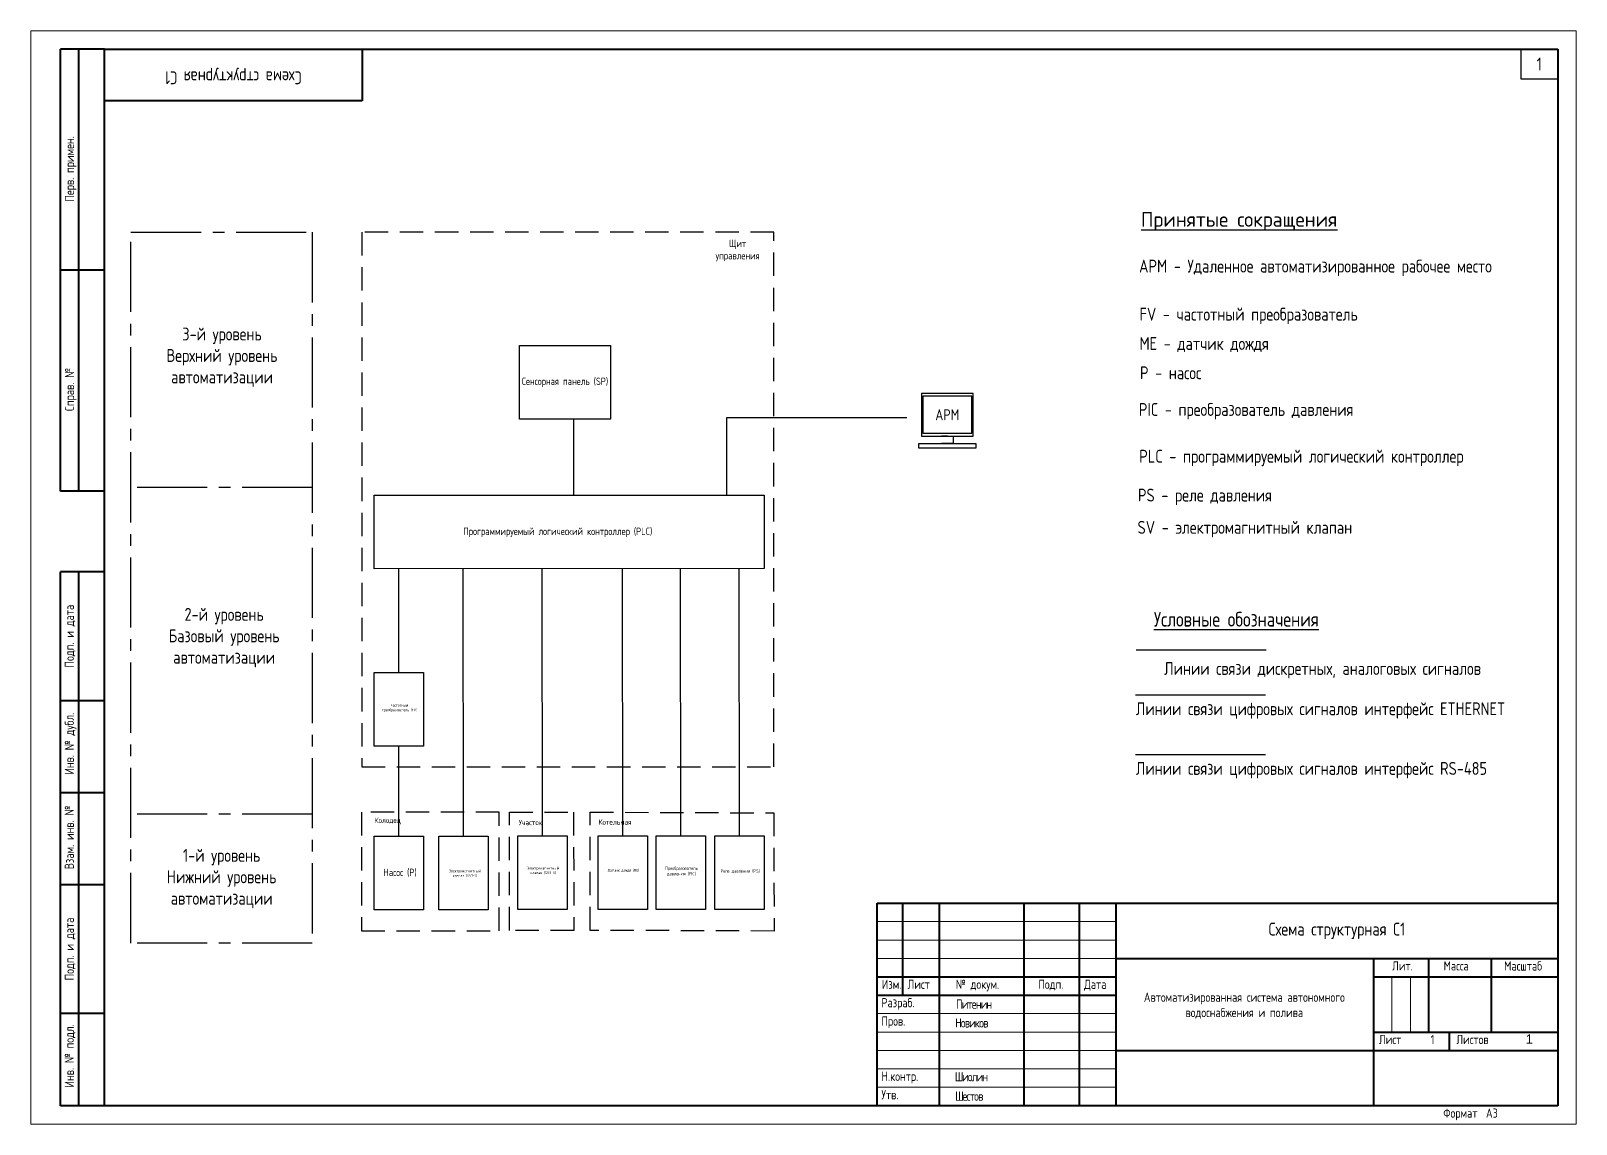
# Model space of a CAD drawing. Header units: millimetres. Extents: x 3520 to 8864, y 403 to 1747.
# Drawn here: x 3700 to 4120, y 1450 to 1747 of the extents above; entities that cross this region are included whole.
import ezdxf

# ---------------------------------------------------------------- set-up
doc = ezdxf.new("R2010")
doc.units = ezdxf.units.MM
for name, pattern in [('CENTER2', [28.575, 19.05, -3.175, 3.175, -3.175]), ('HIDDEN', [9.525, 6.35, -3.175]), ('K5LT_BASIC', [0]), ('K5LT_THIN', [0])]:
    doc.linetypes.add(name, pattern=pattern)
doc.layers.add('Линии RS485', color=1, linetype='RS485')
doc.layers.add('Основная', color=7, linetype='Continuous', lineweight=30)
doc.styles.get("Standard").update_dxf_attribs({"font": 'arial.ttf'})
doc.styles.add('Аннотативный', font='arial.ttf')
doc.styles.add('ГОСТ В', font='GOST_0.TTF', dxfattribs={"height": 3.5})
doc.styles.add('ГОСТ тип А', font='GOST_0.TTF', dxfattribs={"height": 3.5})
doc.styles.add('ГОСТ тип В', font='GOST_0.TTF')
doc.linetypes.add('RS485', pattern='A,3,-0.5,["RS",Standard,S=0.5,R=0,X=-0.1,Y=-0.05],-1.5', length=5)
doc.linetypes.add('витая пара', pattern='A,3,-0.5,["FX",Standard,S=0.5,R=0,X=-0.1,Y=-0.05],-1.5', length=5)

# ---------------------------------------------------------------- blocks, each defined once
blk = doc.blocks.new('A3')
at = {"linetype": 'K5LT_THIN', "lineweight": 18}
for p, q in [((0, 0), (0, 297)), ((0, 297), (420, 297)), ((420, 297), (420, 0)), ((230, 55), (295, 55)), ((230, 50), (295, 50)), ((230, 45), (295, 45)), ((369.96, 25), (369.96, 40)), ((374.98, 25), (374.98, 40)), ((230, 30), (295, 30)), ((230, 25), (295, 25)), ((230, 20), (295, 20)), ((230, 15), (295, 15)), ((230, 10), (295, 10)), ((420, 0), (0, 0))]:
    blk.add_line(p, q, dxfattribs=at)
at = {"linetype": 'K5LT_BASIC', "lineweight": 40}
for p, q in [((8, 172), (8, 292)), ((20, 292), (8, 292)), ((13, 172), (13, 292)), ((20, 5), (20, 292)), ((20, 292), (415, 292)), ((90, 292), (90, 278)), ((415, 292), (415, 5)), ((90, 278), (20, 278)), ((20, 232), (8, 232)), ((20, 172), (8, 172)), ((8, 5), (8, 150)), ((20, 150), (8, 150)), ((13, 5), (13, 150)), ((20, 115), (8, 115)), ((20, 90), (8, 90)), ((20, 65), (8, 65)), ((230, 60), (415, 60)), ((230, 5), (230, 60)), ((237, 35), (237, 60)), ((247, 5), (247, 60)), ((270, 5), (270, 60)), ((285, 5), (285, 60)), ((295, 5), (295, 60)), ((295, 45), (415, 45)), ((365, 5), (365, 45)), ((380, 25), (380, 45)), ((397, 25), (397, 45)), ((230, 40), (295, 40)), ((365, 40), (380, 40)), ((380, 40), (415, 40)), ((230, 35), (295, 35)), ((20, 30), (8, 30)), ((365, 25), (415, 25)), ((385.57, 20), (385.57, 25)), ((295, 20), (365, 20)), ((365, 20), (415, 20)), ((20, 5), (8, 5)), ((415, 5), (20, 5))]:
    blk.add_line(p, q, dxfattribs=at)
at = {"style": 'ГОСТ тип А'}
blk.add_text('Масштаб', height=2.5, dxfattribs=at).set_placement((400.44, 41.71))
at = {"char_height": 2.5, "attachment_point": 1, "rotation": 90, "style": 'ГОСТ тип А'}
for s, insert in [('Перв. примен.', (9.24, 250.61)), ('Справ. №', (9.24, 193.72)), ('Подп. и дата', (9.19, 124.04)), ('Инв. № дубл.', (9.19, 94.95)), ('Взам. инв. №', (9.19, 69.22)), ('Подп. и дата', (9.19, 39.04)), ('Инв. № подл.', (9.19, 9.95))]:
    blk.add_mtext(s, dxfattribs=dict(at, insert=insert))
at = {"char_height": 2.5, "attachment_point": 1, "style": 'ГОСТ тип А'}
for s, insert in [('Лит.', (369.97, 44.23)), ('Масса', (383.99, 44.23)), ('Изм.', (231.29, 39.23)), ('Лист', (238.28, 39.23)), ('№ докум.', (251.4, 39.23)), ('Подп.', (273.83, 39.23)), ('Дата', (286.28, 39.23)), ('Разраб.', (231.18, 34.23)), ('Пров.', (231.18, 29.23)), ('Лист', (366.41, 24.23)), ('1', (380.49, 24.23)), ('Листов', (387.45, 24.23)), ('Н.контр.', (231.18, 14.23)), ('Утв.', (231.18, 9.23)), ('Формат', (383.9, 4.23)), ('A3', (395.5, 4.23))]:
    blk.add_mtext(s, dxfattribs=dict(at, insert=insert))

msp = doc.modelspace()

# ---------------------------------------------------------------- linework, layer by layer
for p, q in [((4105, 1742), (4105, 1734)), ((4105, 1734), (4115, 1734)), ((3949.097, 1636.918), (3947.497, 1636.918)), ((3949.097, 1636.918), (3947.497, 1636.918)), ((3950.697, 1634.918), (3947.497, 1634.918)), ((3950.697, 1634.918), (3947.497, 1634.918)), ((3950.697, 1636.918), (3950.697, 1634.918)), ((3800.013, 1572.702), (3800.013, 1600.879)), ((3817.602, 1528.209), (3817.526, 1600.897)), ((3839.046, 1528.32), (3838.97, 1600.92)), ((3860.848, 1528.32), (3860.772, 1600.943)), ((3876.65, 1528.32), (3876.574, 1600.959)), ((3892.597, 1528.32), (3892.521, 1600.976)), ((4000.399, 1578.881), (4035.771, 1578.881)), ((3800.013, 1528.209), (3800.013, 1552.702))]:
    msp.add_line(p, q)
at = {"linetype": 'CENTER2'}
for p, q in [((3776.48, 1622.947), (3727.202, 1622.947)), ((3776.48, 1534.215), (3727.202, 1534.215))]:
    msp.add_line(p, q, dxfattribs=at)
msp.add_lwpolyline([(3727.202, 1692.309), (3776.48, 1692.309), (3776.48, 1499.185), (3727.202, 1499.185)], close=True, dxfattribs=at)
at = {"linetype": 'HIDDEN'}
for points in [[(3789.909, 1547.066), (3901.912, 1547.066), (3901.912, 1692.309), (3789.909, 1692.309)], [(3789.88, 1502.524), (3827.288, 1502.486), (3827.288, 1534.73), (3789.88, 1534.769)]]:
    msp.add_lwpolyline(points, close=True, dxfattribs=at)
for points in [[(3942.068, 1636.918), (3956.125, 1636.918), (3956.125, 1648.528), (3942.068, 1648.528)], [(3942.068, 1636.918), (3956.125, 1636.918), (3956.125, 1648.528), (3942.068, 1648.528)], [(3942.468, 1637.718), (3955.725, 1637.718), (3955.725, 1647.728), (3942.468, 1647.728)], [(3942.468, 1637.718), (3955.725, 1637.718), (3955.725, 1647.728), (3942.468, 1647.728)], [(3941.312, 1634.918), (3956.882, 1634.918), (3956.882, 1633.594), (3941.312, 1633.594)], [(3941.312, 1634.918), (3956.882, 1634.918), (3956.882, 1633.594), (3941.312, 1633.594)]]:
    msp.add_lwpolyline(points, close=True)
at = {"layer": 'Линии RS485', "color": 5, "ltscale": 2}
for p, q in [((3847.566, 1620.872), (3847.566, 1641.539)), ((4000.202, 1550.438), (4035.573, 1550.438))]:
    msp.add_line(p, q, dxfattribs=at)
at = {"layer": 'Линии RS485', "linetype": 'витая пара', "ltscale": 2}
for p, q in [((3889.199, 1620.928), (3889.199, 1642.003)), ((3889.199, 1642.003), (3938.116, 1642.003)), ((4000.202, 1566.648), (4035.573, 1566.648))]:
    msp.add_line(p, q, dxfattribs=at)
at = {"layer": 'Основная'}
for points in [[(3832.771, 1661.539), (3857.575, 1661.539), (3857.575, 1641.539), (3832.771, 1641.539)], [(3793.308, 1620.872), (3899.302, 1620.872), (3899.302, 1600.983), (3793.308, 1600.872)], [(3793.308, 1572.702), (3806.718, 1572.702), (3806.718, 1552.702), (3793.308, 1552.702)], [(3793.308, 1528.209), (3806.718, 1528.209), (3806.718, 1508.209), (3793.308, 1508.209)], [(3810.897, 1528.209), (3824.307, 1528.209), (3824.307, 1508.209), (3810.897, 1508.209)], [(3832.341, 1528.32), (3845.751, 1528.32), (3845.751, 1508.32), (3832.341, 1508.32)], [(3854.143, 1528.32), (3867.553, 1528.32), (3867.553, 1508.32), (3854.143, 1508.32)], [(3869.945, 1528.32), (3883.355, 1528.32), (3883.355, 1508.32), (3869.945, 1508.32)], [(3885.892, 1528.32), (3899.302, 1528.32), (3899.302, 1508.32), (3885.892, 1508.32)]]:
    msp.add_lwpolyline(points, close=True, dxfattribs=at)
at = {"layer": 'Основная', "linetype": 'HIDDEN'}
for points in [[(3830.113, 1534.749), (3847.476, 1534.749), (3847.589, 1502.636), (3830.113, 1502.636)], [(3852.012, 1534.749), (3901.912, 1534.558), (3902.026, 1502.445), (3852.012, 1502.636)]]:
    msp.add_lwpolyline(points, close=True, dxfattribs=at)

# ---------------------------------------------------------------- block references
msp.add_blockref('A3', (3700, 1450))

# ---------------------------------------------------------------- texts
at = {"color": 7, "linetype": 'Continuous', "lineweight": 15}
for s, insert, char_height, width, attachment_point, style in [('{\\C256;1}', (4110, 1738), 3.5, 10, 5, 'ГОСТ В'), ('{\\C256;Схема структурная С1}', (4055, 1502.5), 3.5, 120, 5, 'ГОСТ В'), ('{\\T0.75;\\C256;Питенин}', (3951.484, 1482.586), 2.5, 23, 4, 'ГОСТ В'), ('{\\T0.75;\\C256;Новиков}', (3951.239, 1477.488), 2.5, 23, 4, 'ГОСТ В'), ('{\\T0.75;\\C256;1}', (4106.315, 1473.114), 2.5, 8.68461, 4, 'Аннотативный'), ('{\\T0.75;\\C256;Шиолин}', (3951.137, 1462.867), 2.5, 23, 4, 'ГОСТ В'), ('{\\T0.75;\\C256;Шестов}', (3951.239, 1457.588), 2.5, 23, 4, 'ГОСТ В')]:
    msp.add_mtext(s, dxfattribs=dict(at, insert=insert, char_height=char_height, width=width, attachment_point=attachment_point, style=style))
at = {"color": 7, "linetype": 'Continuous', "lineweight": 15, "insert": (3755, 1734.755), "char_height": 3.5, "width": 70, "attachment_point": 5, "rotation": 180, "style": 'ГОСТ В'}
msp.add_mtext('{\\C256;Схема структурная С1}', dxfattribs=at)
for s, insert, char_height, width, attachment_point, style in [('{\\fGOST type B|b0|i0|c204|p34;\\LПринятые сокращения}', (4028.427, 1695.255), 4, 100, 5, 'ГОСТ тип А'), ('Щит управления', (3892.099, 1687.333), 2, 11.67624, 5, 'ГОСТ тип В'), ('АРМ - Удаленное автоматизированное рабочее место', (4001.223, 1682.626), 3.5, 100, 4, 'ГОСТ тип В'), ('FV - частотный преобразователь', (4001.331, 1669.566), 3.5, 100, 4, 'ГОСТ тип В'), ('{\\C256;3-й уровень \\PВерхний уровень автоматизации}', (3751.946, 1658.343), 3.5, 49.27776, 5, 'ГОСТ тип В'), ('ME - датчик дождя', (4001.331, 1661.795), 3.5, 100, 4, 'ГОСТ тип В'), ('P - насос', (4001.468, 1654.115), 3.5, 100, 4, 'ГОСТ тип В'), ('Сенсорная панель (SP)', (3845.173, 1651.539), 2, 24.80427, 5, 'ГОСТ тип В'), ('АРМ', (3949.097, 1642.723), 3, 13.25689, 5, 'ГОСТ тип В'), ('PIC - преобразователь давления ', (4001.154, 1643.676), 3.5, 100, 4, 'ГОСТ тип В'), ('PLC - программируемый логический контроллер', (4001.263, 1630.969), 3.5, 100, 4, 'ГОСТ тип В'), ('PS - реле давления', (4000.909, 1620.413), 3.5, 100, 4, 'ГОСТ тип В'), ('SV - электромагнитный клапан', (4000.801, 1611.642), 3.5, 100, 4, 'ГОСТ тип В'), ('Программируемый логический контроллер (PLC)', (3843.226, 1610.781), 2, 126.15607, 5, 'ГОСТ тип В'), ('{\\C256;2-й уровень \\PБазовый уровень автоматизации}', (3752.517, 1582.168), 3.5, 49.27776, 5, 'ГОСТ тип В'), ('{\\L\\C256;Условные обозначения}', (4027.644, 1587.158), 4, 160, 5, 'ГОСТ тип В'), ('Линии связи дискретных, аналоговых сигналов', (4051.077, 1573.309), 3.5, 105.28056, 5, 'ГОСТ тип В'), ('Частотный преобразователь (FV)', (3800.205, 1563.052), 0.73792, 8.83366, 5, 'ГОСТ тип В'), ('Линии связи цифровых сигналов интерфейс ETHERNET', (4000.35, 1564.591), 3.5, 111.03644, 1, 'ГОСТ тип В'), ('Линии связи цифровых сигналов интерфейс RS-485', (4000.35, 1548.381), 3.5, 111.03644, 1, 'ГОСТ тип В'), ('{\\C256;1-й уровень \\PНижний уровень автоматизации}', (3751.841, 1516.7), 3.5, 49.27776, 5, 'ГОСТ тип В'), ('Насос (P)', (3800.341, 1518.285), 2, 23.94207, 5, 'ГОСТ тип В'), ('Электромагнитный клапан (SV1-2)', (3817.997, 1518.126), 0.73792, 8.83366, 5, 'ГОСТ тип В'), ('Электромагнитный клапан (SV3-6)', (3839.243, 1518.88), 0.73792, 8.83366, 5, 'ГОСТ тип В'), ('Датчик дождя (ME)', (3861.045, 1518.88), 0.73792, 8.83366, 5, 'ГОСТ тип В'), ('Преобразователь давления (PIC)', (3876.827, 1518.697), 0.87839, 10.51525, 5, 'ГОСТ тип В'), ('Реле давления (PS)', (3892.774, 1518.697), 0.87839, 10.51525, 5, 'ГОСТ тип В')]:
    msp.add_mtext(s, dxfattribs=dict(insert=insert, char_height=char_height, width=width, attachment_point=attachment_point, style=style))
at = {"char_height": 1.4485, "attachment_point": 5, "style": 'ГОСТ тип В'}
for s, insert in [('Колодец', (3796.987, 1532.342)), ('Участок', (3835.802, 1531.931)), ('Котельная', (3858.767, 1532.072))]:
    msp.add_mtext(s, dxfattribs=dict(at, insert=insert))
at = {"insert": (4000.051, 1485.716), "char_height": 2.5, "attachment_point": 1, "style": 'ГОСТ тип В'}
msp.add_mtext_dynamic_manual_height_columns('\\pxqc;Автоматизированная система автономного водоснабжения и полива', width=59.54378, gutter_width=12.5, heights=[0], dxfattribs=at)

doc.saveas('drawing.dxf')
